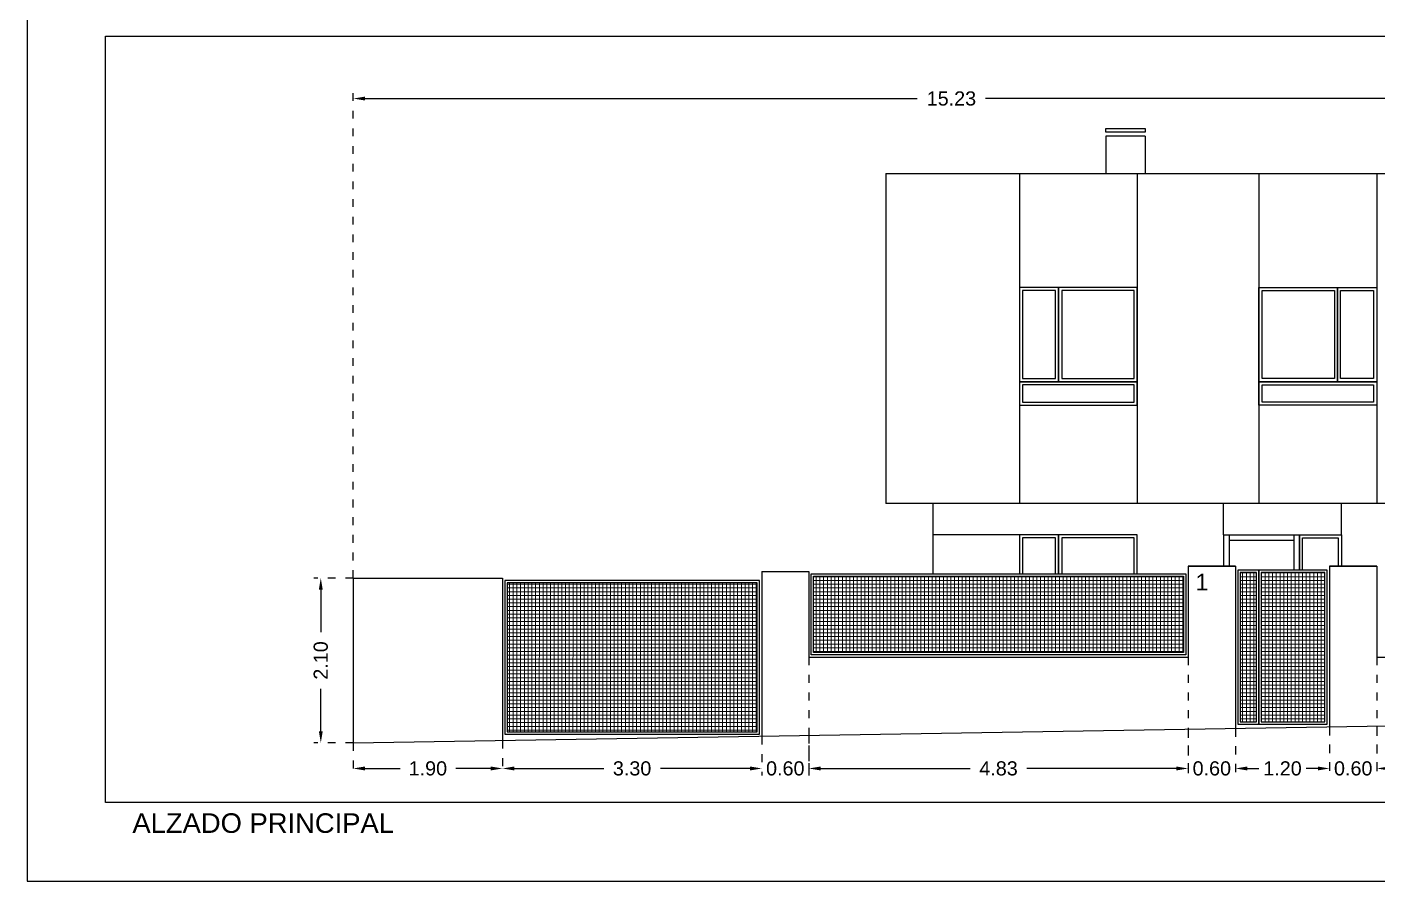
# Model space of a CAD drawing. Header units: millimetres. Extents: x 441061 to 442903, y 4515148 to 4515613.
# Drawn here: x 442262.26 to 442279.46, y 4515512.45 to 4515523.32 of the extents above; entities that cross this region are included whole.
import ezdxf
from ezdxf.enums import TextEntityAlignment as Align

# ---------------------------------------------------------------- set-up
doc = ezdxf.new("R2010")
doc.units = ezdxf.units.MM
doc.linetypes.add('CONTINUA', pattern=[0])
doc.linetypes.add('PUNTOS2', pattern=[0.125, 0, -0.125])
for name, color, linetype in [('01_alzado', 5, 'CONTINUA'), ('01_cotas', 254, 'Continuous'), ('01_retranqueo', 250, 'Continuous'), ('01_seccion', 7, 'CONTINUA'), ('01_textos', 7, 'Continuous'), ('01_verjas', 254, 'Continuous')]:
    doc.layers.add(name, color=color, linetype=linetype)
doc.layers.add('01_cartela', color=6, linetype='Continuous', plot=False)
doc.layers.add('01_muebles_B', color=254, linetype='Continuous', lineweight=5)
doc.styles.add('Estilo1', font='swissel.ttf')
doc.styles.add('NIEVES2', font='sanss___.ttf')
doc.styles.add('ROMANS', font='romans')
doc.dimstyles.new('DECIMAL-50', dxfattribs={"dimtxt": 0.08, "dimasz": 0.15, "dimexe": 0.09, "dimexo": 0, "dimgap": 0.09, "dimtad": 0, "dimzin": 0, "dimdsep": 46, "dimtxsty": 'ROMANS', "dimcen": 0.09, "dimclrt": 6, "dimadec": 0, "dimazin": 0, "dimtfac": 1.38, "dimtix": 1, "dimtofl": 0, "dimtmove": 2, "dimatfit": 3, "dimldrblk": 'OBLIQUE', "dimfxl": 1, "dimtolj": 1, "dimtzin": 0, "dimarcsym": 0})
pattern_1 = [(90, (174.572723, 0), (-0.047625, 1e-17), []), (180, (174.572723, 0), (-1e-17, -0.047625), [])]

# ---------------------------------------------------------------- blocks, each defined once
blk = doc.blocks.new('*D381')
at = {"layer": '01_cotas', "color": 0, "linetype": 'PUNTOS2', "lineweight": -2, "transparency": 16777216}
for p, q in [((442266.411, 4515516.305), (442265.908, 4515516.305)), ((442266.411, 4515514.205), (442265.908, 4515514.205))]:
    blk.add_line(p, q, dxfattribs=at)
at = {"layer": '01_cotas', "color": 0, "lineweight": -2, "transparency": 16777216}
for p, q in [((442265.998, 4515516.155), (442265.998, 4515515.615)), ((442265.998, 4515514.355), (442265.998, 4515514.895))]:
    blk.add_line(p, q, dxfattribs=at)
at = {"layer": '01_cotas', "color": 0, "transparency": 16777216}
for points in [[(442265.973, 4515516.155), (442266.023, 4515516.155), (442265.998, 4515516.305)], [(442265.973, 4515514.355), (442266.023, 4515514.355), (442265.998, 4515514.205)]]:
    blk.add_solid(points, dxfattribs=at)
at = {"layer": '01_cotas', "color": 7, "transparency": 16777216, "insert": (442265.998, 4515515.255), "char_height": 0.18, "attachment_point": 5, "rotation": 90, "style": 'Estilo1'}
blk.add_mtext('\\A1;2.10', dxfattribs=at)
blk = doc.blocks.new('*D382')
at = {"layer": '01_cotas', "color": 0, "linetype": 'PUNTOS2', "lineweight": -2, "transparency": 16777216}
for p, q in [((442266.411, 4515514.205), (442266.411, 4515513.79)), ((442268.311, 4515514.235), (442268.311, 4515513.79))]:
    blk.add_line(p, q, dxfattribs=at)
at = {"layer": '01_cotas', "color": 0, "lineweight": -2, "transparency": 16777216}
for p, q in [((442266.561, 4515513.88), (442267.008, 4515513.88)), ((442268.161, 4515513.88), (442267.715, 4515513.88))]:
    blk.add_line(p, q, dxfattribs=at)
at = {"layer": '01_cotas', "color": 0, "transparency": 16777216}
for points in [[(442266.561, 4515513.905), (442266.561, 4515513.855), (442266.411, 4515513.88)], [(442268.161, 4515513.905), (442268.161, 4515513.855), (442268.311, 4515513.88)]]:
    blk.add_solid(points, dxfattribs=at)
at = {"layer": '01_cotas', "color": 7, "transparency": 16777216, "insert": (442267.361, 4515513.88), "char_height": 0.18, "attachment_point": 5, "style": 'Estilo1'}
blk.add_mtext('\\A1;1.90', dxfattribs=at)
blk = doc.blocks.new('*D383')
at = {"layer": '01_cotas', "color": 0, "linetype": 'PUNTOS2', "lineweight": -2, "transparency": 16777216}
for p, q in [((442268.311, 4515514.235), (442268.311, 4515513.79)), ((442271.611, 4515514.287), (442271.611, 4515513.79))]:
    blk.add_line(p, q, dxfattribs=at)
at = {"layer": '01_cotas', "color": 0, "lineweight": -2, "transparency": 16777216}
for p, q in [((442268.461, 4515513.88), (442269.601, 4515513.88)), ((442271.461, 4515513.88), (442270.321, 4515513.88))]:
    blk.add_line(p, q, dxfattribs=at)
at = {"layer": '01_cotas', "color": 0, "transparency": 16777216}
for points in [[(442268.461, 4515513.905), (442268.461, 4515513.855), (442268.311, 4515513.88)], [(442271.461, 4515513.905), (442271.461, 4515513.855), (442271.611, 4515513.88)]]:
    blk.add_solid(points, dxfattribs=at)
at = {"layer": '01_cotas', "color": 7, "transparency": 16777216, "insert": (442269.961, 4515513.88), "char_height": 0.18, "attachment_point": 5, "style": 'Estilo1'}
blk.add_mtext('\\A1;3.30', dxfattribs=at)
blk = doc.blocks.new('*D384')
at = {"layer": '01_cotas', "color": 0, "linetype": 'PUNTOS2', "lineweight": -2, "transparency": 16777216}
for p, q in [((442272.211, 4515515.296), (442272.211, 4515513.79)), ((442271.611, 4515514.287), (442271.611, 4515513.79))]:
    blk.add_line(p, q, dxfattribs=at)
at = {"layer": '01_cotas', "color": 0, "lineweight": -2, "transparency": 16777216}
for p, q in [((442271.461, 4515513.88), (442271.311, 4515513.88)), ((442272.361, 4515513.88), (442272.511, 4515513.88))]:
    blk.add_line(p, q, dxfattribs=at)
at = {"layer": '01_cotas', "color": 0, "transparency": 16777216}
for points in [[(442271.461, 4515513.905), (442271.461, 4515513.855), (442271.611, 4515513.88)], [(442272.361, 4515513.905), (442272.361, 4515513.855), (442272.211, 4515513.88)]]:
    blk.add_solid(points, dxfattribs=at)
at = {"layer": '01_cotas', "color": 7, "transparency": 16777216, "insert": (442271.911, 4515513.88), "char_height": 0.18, "attachment_point": 5, "style": 'Estilo1'}
blk.add_mtext('\\A1;0.60', dxfattribs=at)
blk = doc.blocks.new('*D385')
at = {"layer": '01_cotas', "color": 0, "linetype": 'PUNTOS2', "lineweight": -2, "transparency": 16777216}
for p, q in [((442277.041, 4515515.296), (442277.041, 4515513.79)), ((442272.211, 4515514.296), (442272.211, 4515513.79))]:
    blk.add_line(p, q, dxfattribs=at)
at = {"layer": '01_cotas', "color": 0, "lineweight": -2, "transparency": 16777216}
for p, q in [((442272.361, 4515513.88), (442274.265, 4515513.88)), ((442276.891, 4515513.88), (442274.987, 4515513.88))]:
    blk.add_line(p, q, dxfattribs=at)
at = {"layer": '01_cotas', "color": 0, "transparency": 16777216}
for points in [[(442272.361, 4515513.905), (442272.361, 4515513.855), (442272.211, 4515513.88)], [(442276.891, 4515513.905), (442276.891, 4515513.855), (442277.041, 4515513.88)]]:
    blk.add_solid(points, dxfattribs=at)
at = {"layer": '01_cotas', "color": 7, "transparency": 16777216, "insert": (442274.626, 4515513.88), "char_height": 0.18, "attachment_point": 5, "style": 'Estilo1'}
blk.add_mtext('\\A1;4.83', dxfattribs=at)
blk = doc.blocks.new('*D386')
at = {"layer": '01_cotas', "color": 0, "linetype": 'PUNTOS2', "lineweight": -2, "transparency": 16777216}
for p, q in [((442277.041, 4515514.372), (442277.041, 4515513.79)), ((442277.641, 4515514.389), (442277.641, 4515513.79))]:
    blk.add_line(p, q, dxfattribs=at)
at = {"layer": '01_cotas', "color": 0, "lineweight": -2, "transparency": 16777216}
for p, q in [((442276.891, 4515513.88), (442276.741, 4515513.88)), ((442277.791, 4515513.88), (442277.941, 4515513.88))]:
    blk.add_line(p, q, dxfattribs=at)
at = {"layer": '01_cotas', "color": 0, "transparency": 16777216}
for points in [[(442276.891, 4515513.905), (442276.891, 4515513.855), (442277.041, 4515513.88)], [(442277.791, 4515513.905), (442277.791, 4515513.855), (442277.641, 4515513.88)]]:
    blk.add_solid(points, dxfattribs=at)
at = {"layer": '01_cotas', "color": 7, "transparency": 16777216, "insert": (442277.341, 4515513.88), "char_height": 0.18, "attachment_point": 5, "style": 'Estilo1'}
blk.add_mtext('\\A1;0.60', dxfattribs=at)
blk = doc.blocks.new('*D387')
at = {"layer": '01_cotas', "color": 0, "linetype": 'PUNTOS2', "lineweight": -2, "transparency": 16777216}
for p, q in [((442277.641, 4515514.382), (442277.641, 4515513.79)), ((442278.841, 4515514.409), (442278.841, 4515513.79))]:
    blk.add_line(p, q, dxfattribs=at)
at = {"layer": '01_cotas', "color": 0, "lineweight": -2, "transparency": 16777216}
for p, q in [((442277.791, 4515513.88), (442277.888, 4515513.88)), ((442278.691, 4515513.88), (442278.595, 4515513.88))]:
    blk.add_line(p, q, dxfattribs=at)
at = {"layer": '01_cotas', "color": 0, "transparency": 16777216}
for points in [[(442277.791, 4515513.905), (442277.791, 4515513.855), (442277.641, 4515513.88)], [(442278.691, 4515513.905), (442278.691, 4515513.855), (442278.841, 4515513.88)]]:
    blk.add_solid(points, dxfattribs=at)
at = {"layer": '01_cotas', "color": 7, "transparency": 16777216, "insert": (442278.241, 4515513.88), "char_height": 0.18, "attachment_point": 5, "style": 'Estilo1'}
blk.add_mtext('\\A1;1.20', dxfattribs=at)
blk = doc.blocks.new('*D388')
at = {"layer": '01_cotas', "color": 0, "linetype": 'PUNTOS2', "lineweight": -2, "transparency": 16777216}
for p, q in [((442279.441, 4515515.296), (442279.441, 4515513.79)), ((442278.841, 4515514.401), (442278.841, 4515513.79))]:
    blk.add_line(p, q, dxfattribs=at)
at = {"layer": '01_cotas', "color": 0, "lineweight": -2, "transparency": 16777216}
for p, q in [((442278.691, 4515513.88), (442278.541, 4515513.88)), ((442279.591, 4515513.88), (442279.741, 4515513.88))]:
    blk.add_line(p, q, dxfattribs=at)
at = {"layer": '01_cotas', "color": 0, "transparency": 16777216}
for points in [[(442278.691, 4515513.905), (442278.691, 4515513.855), (442278.841, 4515513.88)], [(442279.591, 4515513.905), (442279.591, 4515513.855), (442279.441, 4515513.88)]]:
    blk.add_solid(points, dxfattribs=at)
at = {"layer": '01_cotas', "color": 7, "transparency": 16777216, "insert": (442279.141, 4515513.88), "char_height": 0.18, "attachment_point": 5, "style": 'Estilo1'}
blk.add_mtext('\\A1;0.60', dxfattribs=at)
blk = doc.blocks.new('*D389')
at = {"layer": '01_cotas', "color": 0, "linetype": 'PUNTOS2', "lineweight": -2, "transparency": 16777216}
for p, q in [((442266.411, 4515516.305), (442266.411, 4515522.5)), ((442281.641, 4515516.455), (442281.641, 4515522.5))]:
    blk.add_line(p, q, dxfattribs=at)
at = {"layer": '01_cotas', "color": 0, "lineweight": -2, "transparency": 16777216}
for p, q in [((442266.561, 4515522.41), (442273.592, 4515522.41)), ((442281.491, 4515522.41), (442274.46, 4515522.41))]:
    blk.add_line(p, q, dxfattribs=at)
at = {"layer": '01_cotas', "color": 0, "transparency": 16777216}
for points in [[(442266.561, 4515522.435), (442266.561, 4515522.385), (442266.411, 4515522.41)], [(442281.491, 4515522.435), (442281.491, 4515522.385), (442281.641, 4515522.41)]]:
    blk.add_solid(points, dxfattribs=at)
at = {"layer": '01_cotas', "color": 7, "transparency": 16777216, "insert": (442274.026, 4515522.41), "char_height": 0.18, "attachment_point": 5, "style": 'Estilo1'}
blk.add_mtext('\\A1;15.23', dxfattribs=at)
blk = doc.blocks.new('*D391')
at = {"layer": '01_cotas', "color": 0, "linetype": 'PUNTOS2', "lineweight": -2, "transparency": 16777216}
for p, q in [((442280.741, 4515515.296), (442280.741, 4515513.79)), ((442279.441, 4515514.41), (442279.441, 4515513.79))]:
    blk.add_line(p, q, dxfattribs=at)
at = {"layer": '01_cotas', "color": 0, "lineweight": -2, "transparency": 16777216}
for p, q in [((442279.591, 4515513.88), (442279.738, 4515513.88)), ((442280.591, 4515513.88), (442280.445, 4515513.88))]:
    blk.add_line(p, q, dxfattribs=at)
at = {"layer": '01_cotas', "color": 0, "transparency": 16777216}
for points in [[(442279.591, 4515513.905), (442279.591, 4515513.855), (442279.441, 4515513.88)], [(442280.591, 4515513.905), (442280.591, 4515513.855), (442280.741, 4515513.88)]]:
    blk.add_solid(points, dxfattribs=at)
at = {"layer": '01_cotas', "color": 7, "transparency": 16777216, "insert": (442280.091, 4515513.88), "char_height": 0.18, "attachment_point": 5, "style": 'Estilo1'}
blk.add_mtext('\\A1;1.30', dxfattribs=at)

msp = doc.modelspace()

# ---------------------------------------------------------------- hatches: boundary and pattern name
at = {"layer": '01_muebles_B'}
h = msp.add_hatch(dxfattribs=at)
h.set_pattern_fill('ANSI37', color=256, scale=0.015, angle=45)
h.set_pattern_definition(pattern_1)
h.paths.add_polyline_path([(442268.371, 4515514.348), (442271.551, 4515514.348), (442271.551, 4515516.245), (442268.371, 4515516.245)])
h = msp.add_hatch(dxfattribs=at)
h.set_pattern_fill('ANSI37', color=256, scale=0.015, angle=45)
h.set_pattern_definition(pattern_1)
h.paths.add_polyline_path([(442272.271, 4515516.327), (442276.981, 4515516.327), (442276.981, 4515515.356), (442272.271, 4515515.356)])
h = msp.add_hatch(dxfattribs=at)
h.set_pattern_fill('ANSI37', color=256, scale=0.015, angle=45)
h.set_pattern_definition(pattern_1)
h.paths.add_polyline_path([(442277.701, 4515514.474), (442277.911, 4515514.474), (442277.911, 4515516.375), (442277.701, 4515516.375)])
h = msp.add_hatch(dxfattribs=at)
h.set_pattern_fill('ANSI37', color=256, scale=0.015, angle=45)
h.set_pattern_definition(pattern_1)
h.paths.add_polyline_path([(442278.781, 4515516.375), (442277.971, 4515516.375), (442277.971, 4515514.474), (442278.781, 4515514.474)])

# ---------------------------------------------------------------- linework, layer by layer
at = {"layer": '01_alzado'}
for p, q in [((442276.491, 4515521.931, 0), (442275.991, 4515521.931, 0)), ((442275.991, 4515521.931, 0), (442275.991, 4515521.455, 0)), ((442276.491, 4515521.931, 0), (442276.491, 4515521.455, 0)), ((442273.191, 4515521.455, 0), (442281.641, 4515521.455, 0)), ((442273.191, 4515521.455, 0), (442273.191, 4515517.255, 0)), ((442274.891, 4515521.455, 0), (442274.891, 4515517.255, 0)), ((442276.391, 4515521.455, 0), (442276.391, 4515517.255, 0)), ((442277.941, 4515521.455, 0), (442277.941, 4515517.255, 0)), ((442279.441, 4515521.455, 0), (442279.441, 4515517.255, 0)), ((442290.091, 4515517.255, 0), (442273.191, 4515517.255, 0)), ((442273.791, 4515517.255, 0), (442273.791, 4515516.357, 0)), ((442277.491, 4515516.855, 0), (442277.491, 4515517.255, 0)), ((442278.991, 4515516.855, 0), (442278.991, 4515517.255, 0)), ((442274.891, 4515516.855, 0), (442273.791, 4515516.855, 0)), ((442277.491, 4515516.855, 0), (442277.491, 4515516.455, 0)), ((442277.491, 4515516.855, 0), (442278.991, 4515516.855, 0)), ((442277.561, 4515516.855, 0), (442278.386, 4515516.855, 0)), ((442277.561, 4515516.855, 0), (442277.561, 4515516.455, 0)), ((442277.561, 4515516.785, 0), (442278.386, 4515516.785, 0)), ((442278.386, 4515516.855, 0), (442278.386, 4515516.405, 0)), ((442278.456, 4515516.855, 0), (442278.456, 4515516.405, 0)), ((442278.991, 4515516.855, 0), (442278.991, 4515516.455, 0))]:
    msp.add_line(p, q, dxfattribs=at)
at = {"layer": '01_alzado', "elevation": 0}
for points in [[(442263.258, 4515523.204), (442300.024, 4515523.204), (442300.024, 4515513.447), (442263.258, 4515513.447)], [(442275.991, 4515522.029), (442276.491, 4515522.029), (442276.491, 4515521.98), (442275.991, 4515521.98)]]:
    msp.add_lwpolyline(points, close=True, dxfattribs=at)
at = {"layer": '01_alzado', "color": 5, "elevation": 0}
for points in [[(442275.391, 4515520.005), (442274.891, 4515520.005), (442274.891, 4515518.805), (442275.391, 4515518.805)], [(442276.391, 4515520.005), (442275.391, 4515520.005), (442275.391, 4515518.805), (442276.391, 4515518.805)], [(442277.941, 4515520.005), (442278.941, 4515520.005), (442278.941, 4515518.805), (442277.941, 4515518.805)], [(442278.941, 4515520.005), (442279.441, 4515520.005), (442279.441, 4515518.805), (442278.941, 4515518.805)], [(442276.391, 4515518.805), (442274.891, 4515518.805), (442274.891, 4515518.505), (442276.391, 4515518.505)], [(442277.941, 4515518.805), (442279.441, 4515518.805), (442279.441, 4515518.505), (442277.941, 4515518.505)]]:
    msp.add_lwpolyline(points, close=True, dxfattribs=at)
at = {"layer": '01_alzado', "color": 254, "elevation": 0}
for points in [[(442275.351, 4515519.965), (442274.931, 4515519.965), (442274.931, 4515518.845), (442275.351, 4515518.845)], [(442276.351, 4515519.965), (442275.431, 4515519.965), (442275.431, 4515518.845), (442276.351, 4515518.845)], [(442277.981, 4515519.965), (442278.901, 4515519.965), (442278.901, 4515518.845), (442277.981, 4515518.845)], [(442278.981, 4515519.965), (442279.401, 4515519.965), (442279.401, 4515518.845), (442278.981, 4515518.845)], [(442276.351, 4515518.765), (442274.931, 4515518.765), (442274.931, 4515518.545), (442276.351, 4515518.545)], [(442277.981, 4515518.765), (442279.401, 4515518.765), (442279.401, 4515518.545), (442277.981, 4515518.545)]]:
    msp.add_lwpolyline(points, close=True, dxfattribs=at)
at = {"layer": '01_alzado', "color": 5, "elevation": 0}
for points in [[(442275.391, 4515516.357), (442275.391, 4515516.855), (442274.891, 4515516.855), (442274.891, 4515516.357)], [(442276.391, 4515516.357), (442276.391, 4515516.855), (442275.391, 4515516.855), (442275.391, 4515516.357)]]:
    msp.add_lwpolyline(points, dxfattribs=at)
at = {"layer": '01_alzado', "color": 254, "elevation": 0}
for points in [[(442275.351, 4515516.357), (442275.351, 4515516.815), (442274.931, 4515516.815), (442274.931, 4515516.357)], [(442276.351, 4515516.357), (442276.351, 4515516.815), (442275.431, 4515516.815), (442275.431, 4515516.357)], [(442278.496, 4515516.405), (442278.496, 4515516.815), (442278.951, 4515516.815), (442278.951, 4515516.455)]]:
    msp.add_lwpolyline(points, dxfattribs=at)
at = {"layer": '01_alzado', "elevation": 0}
msp.add_lwpolyline([(442278.456, 4515516.405), (442278.456, 4515516.855), (442278.991, 4515516.855), (442278.991, 4515516.455)], dxfattribs=at)
at = {"layer": '01_cartela', "color": 3, "elevation": 0}
msp.add_lwpolyline([(442262.258, 4515555.517), (442262.258, 4515512.447), (442323.534, 4515512.447), (442323.534, 4515555.517)], close=True, dxfattribs=at)
at = {"layer": '01_retranqueo', "color": 170}
msp.add_line((442266.411, 4515514.205, 0), (442281.641, 4515514.455, 0), dxfattribs=at)
at = {"layer": '01_seccion'}
for p, q in [((442271.611, 4515516.387, 0), (442271.611, 4515514.287, 0)), ((442271.611, 4515516.387, 0), (442272.211, 4515516.387, 0)), ((442272.211, 4515516.387, 0), (442272.211, 4515515.296, 0)), ((442277.641, 4515516.455, 0), (442277.041, 4515516.455, 0)), ((442277.041, 4515516.455, 0), (442277.041, 4515515.296, 0)), ((442277.041, 4515516.455, 0), (442277.641, 4515516.455, 0)), ((442277.641, 4515516.455, 0), (442277.641, 4515514.389, 0)), ((442279.441, 4515516.455, 0), (442278.841, 4515516.455, 0)), ((442278.841, 4515516.455, 0), (442278.841, 4515514.409, 0)), ((442278.841, 4515516.455, 0), (442279.441, 4515516.455, 0)), ((442279.441, 4515516.455, 0), (442279.441, 4515515.296, 0)), ((442266.411, 4515516.305, 0), (442268.311, 4515516.305, 0)), ((442266.411, 4515516.305, 0), (442266.411, 4515514.205, 0)), ((442268.311, 4515516.305, 0), (442268.311, 4515514.235, 0)), ((442272.211, 4515515.296, 0), (442277.041, 4515515.296, 0)), ((442279.441, 4515515.296, 0), (442280.741, 4515515.296, 0))]:
    msp.add_line(p, q, dxfattribs=at)
at = {"layer": '01_verjas'}
for points, elevation in [([(442277.671, 4515514.444), (442277.941, 4515514.444), (442277.941, 4515516.405), (442277.671, 4515516.405)], 0), ([(442278.811, 4515516.405), (442277.941, 4515516.405), (442277.941, 4515514.444), (442278.811, 4515514.444)], 0), ([(442268.341, 4515514.318), (442271.581, 4515514.318), (442271.581, 4515516.275), (442268.341, 4515516.275)], 1676.821), ([(442268.371, 4515514.348), (442271.551, 4515514.348), (442271.551, 4515516.245), (442268.371, 4515516.245)], 1676.821), ([(442272.241, 4515516.357), (442277.011, 4515516.357), (442277.011, 4515515.326), (442272.241, 4515515.326)], 0), ([(442272.271, 4515516.327), (442276.981, 4515516.327), (442276.981, 4515515.356), (442272.271, 4515515.356)], 0), ([(442277.701, 4515514.474), (442277.911, 4515514.474), (442277.911, 4515516.375), (442277.701, 4515516.375)], 0), ([(442278.781, 4515516.375), (442277.971, 4515516.375), (442277.971, 4515514.474), (442278.781, 4515514.474)], 0)]:
    msp.add_lwpolyline(points, close=True, dxfattribs=dict(at, elevation=elevation))

# ---------------------------------------------------------------- texts
at = {"layer": '01_textos', "color": 7, "style": 'Estilo1'}
msp.add_text('1', height=0.212, dxfattribs=at).set_placement((442277.215, 4515516.147, 0), align=Align.CENTER)
at = {"layer": '01_textos', "color": 5, "ltscale": 0.01, "style": 'NIEVES2'}
msp.add_text('ALZADO PRINCIPAL', height=0.24938, dxfattribs=at).set_placement((442263.6, 4515513.06, 0))

# ---------------------------------------------------------------- dimensions: what is measured, and where the dimension line sits
at = {"layer": '01_cotas', "color": 251}
for base, p1, p2, picture, middle in [((442266.411, 4515522.41), (442281.641, 4515516.455, 0), (442266.411, 4515516.305), '*D389', (442274.026, 4515522.41)), ((442272.211, 4515513.88), (442271.611, 4515514.287), (442272.211, 4515515.296, 0), '*D384', (442271.911, 4515513.88)), ((442277.041, 4515513.88), (442272.211, 4515514.296), (442277.041, 4515515.296, 0), '*D385', (442274.626, 4515513.88)), ((442279.441, 4515513.88), (442278.841, 4515514.401), (442279.441, 4515515.296, 0), '*D388', (442279.141, 4515513.88)), ((442280.741, 4515513.88), (442279.441, 4515514.41), (442280.741, 4515515.296, 0), '*D391', (442280.091, 4515513.88)), ((442277.641, 4515513.88), (442277.041, 4515514.372), (442277.641, 4515514.389, 0), '*D386', (442277.341, 4515513.88)), ((442278.841, 4515513.88), (442277.641, 4515514.382), (442278.841, 4515514.409, 0), '*D387', (442278.241, 4515513.88)), ((442268.311, 4515513.88), (442266.411, 4515514.205, 0), (442268.311, 4515514.235, 0), '*D382', (442267.361, 4515513.88)), ((442271.611, 4515513.88), (442268.311, 4515514.235), (442271.611, 4515514.287, 0), '*D383', (442269.961, 4515513.88))]:
    dim = msp.add_linear_dim(base=base, p1=p1, p2=p2, dimstyle='DECIMAL-50', override={"dimtxt": 0.18, "dimtxsty": 'Estilo1', "dimsah": 1, "dimclrt": 7, "dimfxl": 0.09, "dimarcsym": 2}, dxfattribs=at)
    dim.commit()
    dim.dimension.update_dxf_attribs({"geometry": picture, "text_midpoint": middle})
dim = msp.add_linear_dim(base=(442265.998, 4515514.205), p1=(442266.411, 4515516.305, 0), p2=(442266.411, 4515514.205, 0), angle=90, dimstyle='DECIMAL-50', override={"dimtxt": 0.18, "dimtxsty": 'Estilo1', "dimsah": 1, "dimclrt": 7, "dimfxl": 0.09, "dimarcsym": 2}, dxfattribs=at)
dim.commit()
dim.dimension.update_dxf_attribs({"geometry": '*D381', "text_midpoint": (442265.998, 4515515.255)})

doc.saveas('drawing.dxf')
